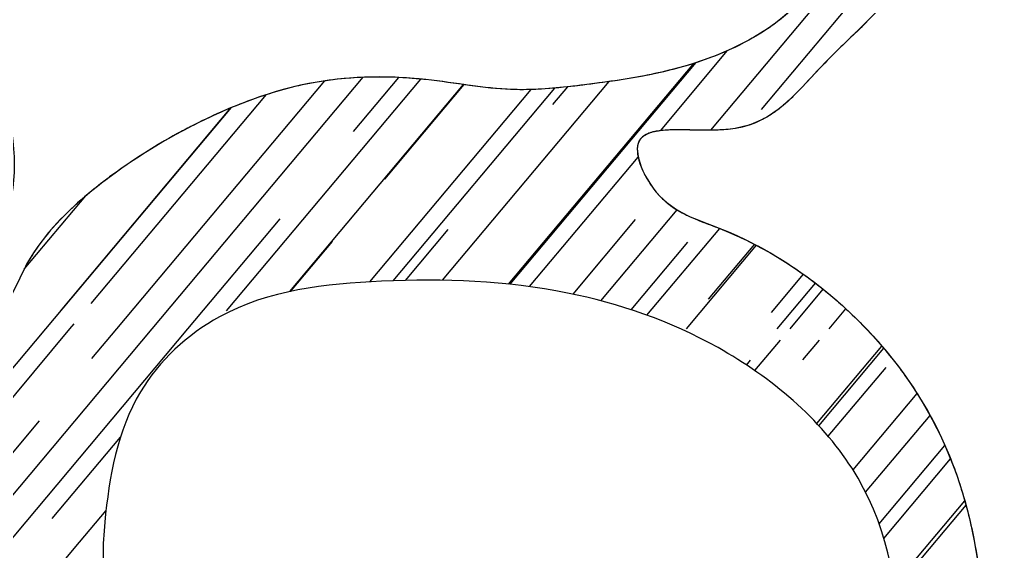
# Model space of a CAD drawing. Header units: millimetres. Extents: x 512961 to 1001058, y -961995 to -458543.
# Drawn here: x 934991.7 to 935134.3, y -884300.5 to -884222.4 of the extents above; entities that cross this region are included whole.
import ezdxf

# ---------------------------------------------------------------- set-up
doc = ezdxf.new("R2010")
doc.units = ezdxf.units.MM
doc.header["$MEASUREMENT"] = 0
doc.layers.add('填充', color=250, linetype='CONTINUOUS', lineweight=25)

msp = doc.modelspace()

# ---------------------------------------------------------------- linework, layer by layer
at = {"layer": '填充'}
for p, q in [((935093.11, -884238.64), (935110.63, -884217.77)), ((935100.55, -884235.61), (935115.52, -884217.77)), ((935085.74, -884238.71), (935095.59, -884226.97)), ((935063.46, -884261.22), (935090.62, -884228.85)), ((935063.7, -884261.25), (935090.98, -884228.73)), ((935011.16, -884267.78), (935042.12, -884230.88)), ((935022.09, -884265.12), (935050.6, -884231.14)), ((935040.69, -884238.85), (935047.35, -884230.91)), ((935005.96, -884267.78), (935036.48, -884231.4)), ((935031.34, -884262.31), (935056.83, -884231.94)), ((935045.29, -884245.82), (935056.92, -884231.96)), ((935046.52, -884260.73), (935070.23, -884232.46)), ((935053.74, -884260.66), (935078.19, -884231.51)), ((935069.95, -884234.89), (935072.15, -884232.28)), ((935002.24, -884264.05), (935027.94, -884233.42)), ((935043.1, -884260.88), (935066.77, -884232.67)), ((934995.56, -884267.78), (935022.79, -884235.33)), ((934997.7, -884265.17), (935022.71, -884235.36)), ((935066.54, -884261.59), (935082.48, -884242.6)), ((934992.39, -884259.04), (935001.41, -884248.29)), ((935077, -884263.67), (935088.19, -884250.33)), ((935016.41, -884267.78), (935029.94, -884251.66)), ((935072.92, -884262.7), (935082.1, -884251.76)), ((935048.31, -884260.68), (935054.59, -884253.2)), ((935083.76, -884265.79), (935094.45, -884253.05)), ((935031.47, -884262.29), (935037.6, -884254.98)), ((935081.45, -884264.99), (935089.77, -884255.08)), ((935092.8, -884263.43), (935099.56, -884255.38)), ((935089.57, -884267.78), (935099.84, -884255.53)), ((935102.04, -884265.37), (935106.73, -884259.78)), ((935102.84, -884267.78), (935108.47, -884261.07)), ((935104.75, -884267.78), (935109.62, -884261.97)), ((935110.47, -884267.78), (935112.94, -884264.83)), ((934983.52, -884286.36), (934999.11, -884267.78)), ((934983.9, -884281.68), (934995.56, -884267.78)), ((934984.9, -884299.08), (935011.16, -884267.78)), ((934989.39, -884299.98), (935016.41, -884267.78)), ((934999.11, -884267.78), (934999.7, -884267.07)), ((935002.3, -884272.14), (935005.96, -884267.78)), ((935099.6, -884273.91), (935103.37, -884269.43)), ((935106.64, -884272.35), (935109.09, -884269.43)), ((935108.69, -884281.68), (935118.23, -884270.31)), ((935108.99, -884282), (935118.51, -884270.64)), ((935098.38, -884273.09), (935098.97, -884272.38)), ((935110.36, -884283.54), (935118.83, -884273.44)), ((935113.99, -884288.48), (935123.4, -884277.28)), ((935115.84, -884291.74), (935125.29, -884280.47)), ((934984.11, -884293.82), (934994.62, -884281.3)), ((934996.51, -884295.6), (935006.5, -884283.69)), ((935117.83, -884296.37), (935127.47, -884284.88)), ((935118.53, -884298.52), (935128.31, -884286.87)), ((935119.98, -884305.4), (935130.39, -884292.99)), ((935120.07, -884306.16), (935130.57, -884293.65)), ((934999.74, -884299.98), (935004.4, -884294.43)), ((934985.83, -884316.55), (934999.74, -884299.98))]:
    msp.add_line(p, q, dxfattribs=at)
for points, knots in [([(935025.76, -884358.52), (935028.65, -884352.45), (935043.38, -884346.35), (935061.81, -884345.07), (935072.96, -884355.99), (935075.91, -884375.03), (935045.48, -884393.55), (935025.57, -884396.48), (934989.49, -884402.04), (935006.59, -884385.62), (935006.4, -884376.21), (935007.79, -884361.44), (934983.68, -884384.86), (934960.43, -884382.25), (934928.05, -884385.31), (934906.22, -884378.24), (934888.88, -884366.15), (934873.98, -884354.01), (934869.95, -884338.44), (934863.65, -884328.3), (934872.04, -884318.93), (934876.96, -884328.93), (934882.22, -884334.74), (934890.24, -884337.49), (934897.48, -884339.34), (934906.73, -884331.89), (934889.59, -884330.42), (934884.16, -884318.41), (934871.13, -884307.07), (934867.53, -884290.04), (934867.56, -884276.02), (934868.12, -884265.95), (934876.27, -884258.5), (934881.56, -884273.54), (934886.56, -884281.92), (934906.83, -884290.46), (934895.35, -884269.87), (934894.87, -884254.25), (934890.87, -884234.49), (934897.98, -884213.35), (934905.67, -884200.14), (934924.33, -884171.4), (934908.96, -884204.29), (934909.33, -884221.25), (934907.43, -884240.99), (934914.4, -884261.18), (934929.18, -884271.22), (934943.82, -884282.36), (934956.56, -884277.68), (934970.17, -884276.15), (934979.04, -884264.77), (934991.28, -884254.02), (934991.65, -884237.29), (934984.85, -884223.39), (934972.81, -884222.63), (934959.41, -884222.31), (934959.47, -884233.32), (934957.43, -884241.31), (934962.96, -884247.32), (934968.42, -884251.54), (934977.25, -884246.19), (934969.99, -884257.07), (934961.09, -884260.44), (934948.19, -884260.71), (934933.14, -884257.66), (934928.98, -884240.25), (934930.36, -884219.72), (934928.18, -884189.89), (934953.5, -884146.24), (934994.61, -884112.67), (935029.15, -884099.67), (935066.55, -884069.23), (935031.8, -884110.44), (935035.69, -884133.71), (935033.46, -884157.27), (935041.68, -884172.91), (935057.3, -884183.27), (935073.8, -884193.57), (935090, -884192.43), (935101.61, -884191.96), (935107.34, -884178.2), (935113.99, -884200.86), (935110.55, -884218.85), (935093.1, -884229.3), (935077.32, -884231.75), (935063.4, -884233.26), (935050.34, -884230.62), (935033.95, -884230.73), (935017.23, -884237.21), (935002.65, -884246.55), (934995.29, -884253.87), (934992.8, -884258.21)], [1355.526844, 1355.526844, 1355.526844, 1355.526844, 1372.400745, 1390.948073, 1398.050741, 1409.824909, 1433.586337, 1470.404263, 1481.780508, 1494.475116, 1505.828489, 1511.648297, 1521.48889, 1558.508165, 1580.726358, 1600.130965, 1614.650722, 1634.283256, 1645.425156, 1655.429948, 1660.662688, 1668.328576, 1674.874816, 1681.752049, 1688.632786, 1693.879778, 1701.93332, 1714.834721, 1728.17107, 1743.310806, 1756.527458, 1763.580454, 1768.658485, 1777.754104, 1790.391773, 1800.677796, 1812.767516, 1826.938686, 1846.52064, 1860.41709, 1879.943153, 1894.942657, 1912.802738, 1930.895993, 1947.219853, 1960.003158, 1982.553097, 1991.188355, 2003.612399, 2013.617734, 2024.60486, 2038.108556, 2053.115786, 2063.445065, 2072.478565, 2082.88009, 2089.440644, 2096.404622, 2102.723546, 2108.241897, 2113.248322, 2117.565347, 2129.320544, 2140.575182, 2148.962334, 2165.444451, 2177.669117, 2202.605211, 2237.727752, 2300.505756, 2323.475444, 2347.159231, 2371.021139, 2401.732902, 2414.796715, 2428.381152, 2443.520287, 2461.732517, 2475.112894, 2483.761766, 2489.660037, 2499.724815, 2515.289536, 2530.764311, 2545.874959, 2555.013427, 2565.721837, 2579.098316, 2595.53645, 2610.032472, 2622.06496, 2622.06496, 2622.06496, 2622.06496]), ([(935025.76, -884358.52), (935028.65, -884352.45), (935043.38, -884346.35), (935061.81, -884345.07), (935072.96, -884355.99), (935075.91, -884375.03), (935045.48, -884393.55), (935025.57, -884396.48), (934989.49, -884402.04), (935006.59, -884385.62), (935006.4, -884376.21), (935007.79, -884361.44), (934983.68, -884384.86), (934960.43, -884382.25), (934928.05, -884385.31), (934906.22, -884378.24), (934888.88, -884366.15), (934873.98, -884354.01), (934869.95, -884338.44), (934863.65, -884328.3), (934872.04, -884318.93), (934876.96, -884328.93), (934882.22, -884334.74), (934890.24, -884337.49), (934897.48, -884339.34), (934906.73, -884331.89), (934889.59, -884330.42), (934884.16, -884318.41), (934871.13, -884307.07), (934867.53, -884290.04), (934867.56, -884276.02), (934868.12, -884265.95), (934876.27, -884258.5), (934881.56, -884273.54), (934886.56, -884281.92), (934906.83, -884290.46), (934895.35, -884269.87), (934894.87, -884254.25), (934890.87, -884234.49), (934897.98, -884213.35), (934905.67, -884200.14), (934924.33, -884171.4), (934908.96, -884204.29), (934909.33, -884221.25), (934907.43, -884240.99), (934914.4, -884261.18), (934929.18, -884271.22), (934943.82, -884282.36), (934956.56, -884277.68), (934970.17, -884276.15), (934979.04, -884264.77), (934991.28, -884254.02), (934991.65, -884237.29), (934984.85, -884223.39), (934972.81, -884222.63), (934959.41, -884222.31), (934959.47, -884233.32), (934957.43, -884241.31), (934962.96, -884247.32), (934968.42, -884251.54), (934977.25, -884246.19), (934969.99, -884257.07), (934961.09, -884260.44), (934948.19, -884260.71), (934933.14, -884257.66), (934928.98, -884240.25), (934930.36, -884219.72), (934928.18, -884189.89), (934953.5, -884146.24), (934994.61, -884112.67), (935029.15, -884099.67), (935066.55, -884069.23), (935031.8, -884110.44), (935035.69, -884133.71), (935033.46, -884157.27), (935041.68, -884172.91), (935057.3, -884183.27), (935073.8, -884193.57), (935090, -884192.43), (935101.61, -884191.96), (935107.34, -884178.2), (935113.99, -884200.86), (935110.55, -884218.85), (935093.1, -884229.3), (935077.32, -884231.75), (935063.4, -884233.26), (935050.34, -884230.62), (935033.95, -884230.73), (935017.23, -884237.21), (935002.65, -884246.55), (934995.29, -884253.87), (934992.8, -884258.21)], [1355.526844, 1355.526844, 1355.526844, 1355.526844, 1372.400745, 1390.948073, 1398.050741, 1409.824909, 1433.586337, 1470.404263, 1481.780508, 1494.475116, 1505.828489, 1511.648297, 1521.48889, 1558.508165, 1580.726358, 1600.130965, 1614.650722, 1634.283256, 1645.425156, 1655.429948, 1660.662688, 1668.328576, 1674.874816, 1681.752049, 1688.632786, 1693.879778, 1701.93332, 1714.834721, 1728.17107, 1743.310806, 1756.527458, 1763.580454, 1768.658485, 1777.754104, 1790.391773, 1800.677796, 1812.767516, 1826.938686, 1846.52064, 1860.41709, 1879.943153, 1894.942657, 1912.802738, 1930.895993, 1947.219853, 1960.003158, 1982.553097, 1991.188355, 2003.612399, 2013.617734, 2024.60486, 2038.108556, 2053.115786, 2063.445065, 2072.478565, 2082.88009, 2089.440644, 2096.404622, 2102.723546, 2108.241897, 2113.248322, 2117.565347, 2129.320544, 2140.575182, 2148.962334, 2165.444451, 2177.669117, 2202.605211, 2237.727752, 2300.505756, 2323.475444, 2347.159231, 2371.021139, 2401.732902, 2414.796715, 2428.381152, 2443.520287, 2461.732517, 2475.112894, 2483.761766, 2489.660037, 2499.724815, 2515.289536, 2530.764311, 2545.874959, 2555.013427, 2565.721837, 2579.098316, 2595.53645, 2610.032472, 2622.06496, 2622.06496, 2622.06496, 2622.06496]), ([(935025.76, -884358.52), (935028.65, -884352.45), (935043.38, -884346.35), (935061.81, -884345.07), (935072.96, -884355.99), (935075.91, -884375.03), (935045.48, -884393.55), (935025.57, -884396.48), (934989.49, -884402.04), (935006.59, -884385.62), (935006.4, -884376.21), (935007.79, -884361.44), (934983.68, -884384.86), (934960.43, -884382.25), (934928.05, -884385.31), (934906.22, -884378.24), (934888.88, -884366.15), (934873.98, -884354.01), (934869.95, -884338.44), (934863.65, -884328.3), (934872.04, -884318.93), (934876.96, -884328.93), (934882.22, -884334.74), (934890.24, -884337.49), (934897.48, -884339.34), (934906.73, -884331.89), (934889.59, -884330.42), (934884.16, -884318.41), (934871.13, -884307.07), (934867.53, -884290.04), (934867.56, -884276.02), (934868.12, -884265.95), (934876.27, -884258.5), (934881.56, -884273.54), (934886.56, -884281.92), (934906.83, -884290.46), (934895.35, -884269.87), (934894.87, -884254.25), (934890.87, -884234.49), (934897.98, -884213.35), (934905.67, -884200.14), (934924.33, -884171.4), (934908.96, -884204.29), (934909.33, -884221.25), (934907.43, -884240.99), (934914.4, -884261.18), (934929.18, -884271.22), (934943.82, -884282.36), (934956.56, -884277.68), (934970.17, -884276.15), (934979.04, -884264.77), (934991.28, -884254.02), (934991.65, -884237.29), (934984.85, -884223.39), (934972.81, -884222.63), (934959.41, -884222.31), (934959.47, -884233.32), (934957.43, -884241.31), (934962.96, -884247.32), (934968.42, -884251.54), (934977.25, -884246.19), (934969.99, -884257.07), (934961.09, -884260.44), (934948.19, -884260.71), (934933.14, -884257.66), (934928.98, -884240.25), (934930.36, -884219.72), (934928.18, -884189.89), (934953.5, -884146.24), (934994.61, -884112.67), (935029.15, -884099.67), (935066.55, -884069.23), (935031.8, -884110.44), (935035.69, -884133.71), (935033.46, -884157.27), (935041.68, -884172.91), (935057.3, -884183.27), (935073.8, -884193.57), (935090, -884192.43), (935101.61, -884191.96), (935107.34, -884178.2), (935113.99, -884200.86), (935110.55, -884218.85), (935093.1, -884229.3), (935077.32, -884231.75), (935063.4, -884233.26), (935050.34, -884230.62), (935033.95, -884230.73), (935017.23, -884237.21), (935002.65, -884246.55), (934995.29, -884253.87), (934992.8, -884258.21)], [1355.526844, 1355.526844, 1355.526844, 1355.526844, 1372.400745, 1390.948073, 1398.050741, 1409.824909, 1433.586337, 1470.404263, 1481.780508, 1494.475116, 1505.828489, 1511.648297, 1521.48889, 1558.508165, 1580.726358, 1600.130965, 1614.650722, 1634.283256, 1645.425156, 1655.429948, 1660.662688, 1668.328576, 1674.874816, 1681.752049, 1688.632786, 1693.879778, 1701.93332, 1714.834721, 1728.17107, 1743.310806, 1756.527458, 1763.580454, 1768.658485, 1777.754104, 1790.391773, 1800.677796, 1812.767516, 1826.938686, 1846.52064, 1860.41709, 1879.943153, 1894.942657, 1912.802738, 1930.895993, 1947.219853, 1960.003158, 1982.553097, 1991.188355, 2003.612399, 2013.617734, 2024.60486, 2038.108556, 2053.115786, 2063.445065, 2072.478565, 2082.88009, 2089.440644, 2096.404622, 2102.723546, 2108.241897, 2113.248322, 2117.565347, 2129.320544, 2140.575182, 2148.962334, 2165.444451, 2177.669117, 2202.605211, 2237.727752, 2300.505756, 2323.475444, 2347.159231, 2371.021139, 2401.732902, 2414.796715, 2428.381152, 2443.520287, 2461.732517, 2475.112894, 2483.761766, 2489.660037, 2499.724815, 2515.289536, 2530.764311, 2545.874959, 2555.013427, 2565.721837, 2579.098316, 2595.53645, 2610.032472, 2622.06496, 2622.06496, 2622.06496, 2622.06496]), ([(935137.71, -884147.23), (935136.87, -884149.01), (935122.54, -884150.64), (935118.22, -884173.03), (935128.42, -884193.11), (935122.84, -884217.63), (935109.66, -884227.76), (935099.55, -884241.37), (935079.32, -884236.26), (935085.26, -884250.11), (935098.06, -884253.69), (935114.19, -884264.18), (935128.32, -884282.76), (935133.28, -884303.46), (935132.87, -884340.56), (935118.9, -884382.27), (935092.34, -884394.6), (935071.52, -884398.59), (935092.85, -884405.93), (935096.97, -884394.29), (935108.77, -884397.85), (935087.77, -884414.47), (935072.05, -884419.39), (935050.61, -884413.36), (935035.2, -884412.86), (935022.15, -884410.96), (934996.31, -884419.74), (935028.52, -884419.19), (935044.53, -884417.63), (935057.72, -884431.52), (935074.07, -884434.4), (935088.22, -884433.61), (935100.56, -884434.14), (935112.53, -884435.56), (935122.77, -884429.01), (935126.61, -884410.61), (935133.3, -884424.24), (935135.47, -884434.03), (935126.04, -884442.73), (935117.96, -884453.79), (935101.38, -884452.54), (935065.79, -884449.45), (935098.88, -884459.71), (935114.52, -884481.97), (935128.49, -884508.91), (935134.29, -884530.65), (935136.22, -884536.87), (935136.86, -884539.08)], [142.556517, 142.556517, 142.556517, 142.556517, 152.114126, 162.579931, 195.411115, 205.795148, 222.681946, 235.498823, 247.561492, 253.922599, 262.931794, 281.013669, 300.972378, 320.20618, 332.864414, 395.641155, 405.677718, 416.848669, 426.745152, 437.06119, 440.880681, 449.885202, 479.451157, 491.36401, 503.864041, 517.069377, 529.475006, 546.862859, 561.620906, 575.744274, 589.741157, 602.189897, 611.253555, 621.062007, 631.018478, 641.821262, 648.937669, 657.680535, 667.107982, 678.577425, 689.169262, 711.429637, 725.102249, 745.902892, 786.690152, 797.093703, 802.815219, 802.815219, 802.815219, 802.815219]), ([(935137.71, -884147.23), (935136.87, -884149.01), (935122.54, -884150.64), (935118.22, -884173.03), (935128.42, -884193.11), (935122.84, -884217.63), (935109.66, -884227.76), (935099.55, -884241.37), (935079.32, -884236.26), (935085.26, -884250.11), (935098.06, -884253.69), (935114.19, -884264.18), (935128.32, -884282.76), (935133.28, -884303.46), (935132.87, -884340.56), (935118.9, -884382.27), (935092.34, -884394.6), (935071.52, -884398.59), (935092.85, -884405.93), (935096.97, -884394.29), (935108.77, -884397.85), (935087.77, -884414.47), (935072.05, -884419.39), (935050.61, -884413.36), (935035.2, -884412.86), (935022.15, -884410.96), (934996.31, -884419.74), (935028.52, -884419.19), (935044.53, -884417.63), (935057.72, -884431.52), (935074.07, -884434.4), (935084.78, -884433.8), (935089.89, -884433.82), (935090.06, -884433.82)], [142.556517, 142.556517, 142.556517, 142.556517, 152.114126, 162.579931, 195.411115, 205.795148, 222.681946, 235.498823, 247.561492, 253.922599, 262.931794, 281.013669, 300.972378, 320.20618, 332.864414, 395.641155, 405.677718, 416.848669, 426.745152, 437.06119, 440.880681, 449.885202, 479.451157, 491.36401, 503.864041, 517.069377, 529.475006, 546.862859, 561.620906, 575.744274, 589.741157, 602.189897, 602.632993, 602.632993, 602.632993, 602.632993]), ([(935111.92, -884226.72), (935110.98, -884227.63), (935108.87, -884229.72), (935106.91, -884231.95), (935105.75, -884233.13)], [219.475027, 219.475027, 219.475027, 219.475027, 222.681946, 226.798053, 226.798053, 226.798053, 226.798053]), ([(935093.08, -884228), (935092.99, -884228.03), (935090.11, -884229.1), (935087.2, -884229.87), (935084.36, -884230.46)], [2530.537792, 2530.537792, 2530.537792, 2530.537792, 2530.764311, 2537.958914, 2537.958914, 2537.958914, 2537.958914]), ([(935093.08, -884228), (935092.99, -884228.03), (935090.11, -884229.1), (935087.2, -884229.87), (935084.36, -884230.46)], [2530.537792, 2530.537792, 2530.537792, 2530.537792, 2530.764311, 2537.958914, 2537.958914, 2537.958914, 2537.958914]), ([(935093.08, -884228), (935092.99, -884228.03), (935090.11, -884229.1), (935087.2, -884229.87), (935084.36, -884230.46)], [2530.537792, 2530.537792, 2530.537792, 2530.537792, 2530.764311, 2537.958914, 2537.958914, 2537.958914, 2537.958914]), ([(935093.08, -884228), (935092.99, -884228.03), (935090.11, -884229.1), (935087.2, -884229.87), (935084.36, -884230.46)], [2530.537792, 2530.537792, 2530.537792, 2530.537792, 2530.764311, 2537.958914, 2537.958914, 2537.958914, 2537.958914]), ([(935040.14, -884231), (935038.53, -884231.12), (935036.57, -884231.36), (935034.64, -884231.71), (935034.28, -884231.78)], [2575.064522, 2575.064522, 2575.064522, 2575.064522, 2579.098316, 2580.011937, 2580.011937, 2580.011937, 2580.011937]), ([(935040.14, -884231), (935038.53, -884231.12), (935036.57, -884231.36), (935034.64, -884231.71), (935034.28, -884231.78)], [2575.064522, 2575.064522, 2575.064522, 2575.064522, 2579.098316, 2580.011937, 2580.011937, 2580.011937, 2580.011937]), ([(935040.14, -884231), (935038.53, -884231.12), (935036.57, -884231.36), (935034.64, -884231.71), (935034.28, -884231.78)], [2575.064522, 2575.064522, 2575.064522, 2575.064522, 2579.098316, 2580.011937, 2580.011937, 2580.011937, 2580.011937]), ([(935040.14, -884231), (935038.53, -884231.12), (935036.57, -884231.36), (935034.64, -884231.71), (935034.28, -884231.78)], [2575.064522, 2575.064522, 2575.064522, 2575.064522, 2579.098316, 2580.011937, 2580.011937, 2580.011937, 2580.011937]), ([(935057.87, -884232.09), (935055.7, -884231.79), (935052.76, -884231.34), (935049.8, -884231.07), (935049.03, -884231.01)], [2560.222279, 2560.222279, 2560.222279, 2560.222279, 2565.721837, 2567.643401, 2567.643401, 2567.643401, 2567.643401]), ([(935057.87, -884232.09), (935055.7, -884231.79), (935052.76, -884231.34), (935049.8, -884231.07), (935049.03, -884231.01)], [2560.222279, 2560.222279, 2560.222279, 2560.222279, 2565.721837, 2567.643401, 2567.643401, 2567.643401, 2567.643401]), ([(935057.87, -884232.09), (935055.7, -884231.79), (935052.76, -884231.34), (935049.8, -884231.07), (935049.03, -884231.01)], [2560.222279, 2560.222279, 2560.222279, 2560.222279, 2565.721837, 2567.643401, 2567.643401, 2567.643401, 2567.643401]), ([(935057.87, -884232.09), (935055.7, -884231.79), (935052.76, -884231.34), (935049.8, -884231.07), (935049.03, -884231.01)], [2560.222279, 2560.222279, 2560.222279, 2560.222279, 2565.721837, 2567.643401, 2567.643401, 2567.643401, 2567.643401]), ([(935084.36, -884230.46), (935081.24, -884231.1), (935077.3, -884231.66), (935073.37, -884232.14), (935072.58, -884232.23)], [2537.958914, 2537.958914, 2537.958914, 2537.958914, 2545.874959, 2547.853743, 2547.853743, 2547.853743, 2547.853743]), ([(935084.36, -884230.46), (935081.24, -884231.1), (935077.3, -884231.66), (935073.37, -884232.14), (935072.58, -884232.23)], [2537.958914, 2537.958914, 2537.958914, 2537.958914, 2545.874959, 2547.853743, 2547.853743, 2547.853743, 2547.853743]), ([(935084.36, -884230.46), (935081.24, -884231.1), (935077.3, -884231.66), (935073.37, -884232.14), (935072.58, -884232.23)], [2537.958914, 2537.958914, 2537.958914, 2537.958914, 2545.874959, 2547.853743, 2547.853743, 2547.853743, 2547.853743]), ([(935084.36, -884230.46), (935081.24, -884231.1), (935077.3, -884231.66), (935073.37, -884232.14), (935072.58, -884232.23)], [2537.958914, 2537.958914, 2537.958914, 2537.958914, 2545.874959, 2547.853743, 2547.853743, 2547.853743, 2547.853743]), ([(935072.58, -884232.23), (935069.73, -884232.55), (935066.78, -884232.78), (935063.84, -884232.67), (935063.73, -884232.66)], [2547.853743, 2547.853743, 2547.853743, 2547.853743, 2555.013427, 2555.274864, 2555.274864, 2555.274864, 2555.274864]), ([(935072.58, -884232.23), (935069.73, -884232.55), (935066.78, -884232.78), (935063.84, -884232.67), (935063.73, -884232.66)], [2547.853743, 2547.853743, 2547.853743, 2547.853743, 2555.013427, 2555.274864, 2555.274864, 2555.274864, 2555.274864]), ([(935072.58, -884232.23), (935069.73, -884232.55), (935066.78, -884232.78), (935063.84, -884232.67), (935063.73, -884232.66)], [2547.853743, 2547.853743, 2547.853743, 2547.853743, 2555.013427, 2555.274864, 2555.274864, 2555.274864, 2555.274864]), ([(935072.58, -884232.23), (935069.73, -884232.55), (935066.78, -884232.78), (935063.84, -884232.67), (935063.73, -884232.66)], [2547.853743, 2547.853743, 2547.853743, 2547.853743, 2555.013427, 2555.274864, 2555.274864, 2555.274864, 2555.274864]), ([(935025.74, -884234.18), (935022.7, -884235.28), (935019.07, -884236.92), (935015.55, -884238.78), (935014.92, -884239.13)], [2587.433059, 2587.433059, 2587.433059, 2587.433059, 2595.53645, 2597.327888, 2597.327888, 2597.327888, 2597.327888]), ([(935025.74, -884234.18), (935022.7, -884235.28), (935019.07, -884236.92), (935015.55, -884238.78), (935014.92, -884239.13)], [2587.433059, 2587.433059, 2587.433059, 2587.433059, 2595.53645, 2597.327888, 2597.327888, 2597.327888, 2597.327888]), ([(935025.74, -884234.18), (935022.7, -884235.28), (935019.07, -884236.92), (935015.55, -884238.78), (935014.92, -884239.13)], [2587.433059, 2587.433059, 2587.433059, 2587.433059, 2595.53645, 2597.327888, 2597.327888, 2597.327888, 2597.327888]), ([(935025.74, -884234.18), (935022.7, -884235.28), (935019.07, -884236.92), (935015.55, -884238.78), (935014.92, -884239.13)], [2587.433059, 2587.433059, 2587.433059, 2587.433059, 2595.53645, 2597.327888, 2597.327888, 2597.327888, 2597.327888]), ([(935096.74, -884238.38), (935096.72, -884238.38), (935096.26, -884238.46), (935095.78, -884238.51), (935095.31, -884238.55)], [235.465147, 235.465147, 235.465147, 235.465147, 235.498823, 236.490359, 236.490359, 236.490359, 236.490359]), ([(935082.5, -884240.47), (935082.48, -884240.51), (935082.46, -884240.57), (935082.45, -884240.63), (935082.44, -884240.64)], [247.3879313, 247.3879313, 247.3879313, 247.3879313, 247.5614917, 247.5944863, 247.5944863, 247.5944863, 247.5944863]), ([(935004.93, -884245.5), (935004.04, -884246.17), (935001.72, -884247.97), (934999.54, -884249.9), (934998.25, -884251.18)], [2607.222717, 2607.222717, 2607.222717, 2607.222717, 2610.032472, 2614.643839, 2614.643839, 2614.643839, 2614.643839]), ([(935004.93, -884245.5), (935004.04, -884246.17), (935001.72, -884247.97), (934999.54, -884249.9), (934998.25, -884251.18)], [2607.222717, 2607.222717, 2607.222717, 2607.222717, 2610.032472, 2614.643839, 2614.643839, 2614.643839, 2614.643839]), ([(935004.93, -884245.5), (935004.04, -884246.17), (935001.72, -884247.97), (934999.54, -884249.9), (934998.25, -884251.18)], [2607.222717, 2607.222717, 2607.222717, 2607.222717, 2610.032472, 2614.643839, 2614.643839, 2614.643839, 2614.643839]), ([(935004.93, -884245.5), (935004.04, -884246.17), (935001.72, -884247.97), (934999.54, -884249.9), (934998.25, -884251.18)], [2607.222717, 2607.222717, 2607.222717, 2607.222717, 2610.032472, 2614.643839, 2614.643839, 2614.643839, 2614.643839]), ([(935084.76, -884247.28), (935084.88, -884247.43), (935085.11, -884247.72), (935085.35, -884247.99), (935085.47, -884248.12)], [253.4964193, 253.4964193, 253.4964193, 253.4964193, 253.9225991, 254.3172304, 254.3172304, 254.3172304, 254.3172304]), ([(935091.72, -884252.01), (935092.63, -884252.37), (935093.59, -884252.72), (935094.54, -884253.09), (935094.57, -884253.1)], [260.45202, 260.45202, 260.45202, 260.45202, 262.931794, 263.025774, 263.025774, 263.025774, 263.025774]), ([(934992.8, -884258.21), (934988.31, -884267.29), (934980.53, -884283.01), (934987.11, -884305.06), (934984.28, -884324.75), (934999.77, -884333.85), (935015.65, -884338.27), (935026.76, -884333.84), (935032.4, -884331.6)], [0, 0, 0, 0, 24.215629, 41.932852, 56.956991, 68.259899, 82.632707, 97.394595, 97.394595, 97.394595, 97.394595]), ([(935104.86, -884358.19), (935111.46, -884345.1), (935124.17, -884319.41), (935116.78, -884287.37), (935095.52, -884269.44), (935070.48, -884260.96), (935046.05, -884260.11), (935022.68, -884262.71), (935007.02, -884277.24), (935004.24, -884292.86), (935003.59, -884305.68), (935010.14, -884315.41), (935026.57, -884311.66), (935042.51, -884316.49), (935050.66, -884302.39), (935046.53, -884323.41), (935038.17, -884326.58), (935033.81, -884330.25), (935032.4, -884331.6)], [0, 0, 0, 0, 35.44761, 57.622626, 78.619972, 97.550741, 120.419727, 140.798257, 154.188444, 170.785122, 179.047176, 186.325279, 196.048425, 217.854324, 219.604786, 231.025825, 240.985487, 245.846845, 245.846845, 245.846845, 245.846845]), ([(935104.86, -884358.19), (935111.46, -884345.1), (935124.17, -884319.41), (935116.78, -884287.37), (935095.52, -884269.44), (935070.48, -884260.96), (935046.05, -884260.11), (935022.68, -884262.71), (935007.02, -884277.24), (935004.24, -884292.86), (935003.59, -884305.68), (935010.14, -884315.41), (935026.57, -884311.66), (935042.51, -884316.49), (935050.66, -884302.39), (935046.53, -884323.41), (935038.17, -884326.58), (935033.81, -884330.25), (935032.4, -884331.6)], [0, 0, 0, 0, 35.44761, 57.622626, 78.619972, 97.550741, 120.419727, 140.798257, 154.188444, 170.785122, 179.047176, 186.325279, 196.048425, 217.854324, 219.604786, 231.025825, 240.985487, 245.846845, 245.846845, 245.846845, 245.846845]), ([(935110.45, -884262.65), (935111.22, -884263.29), (935112.23, -884264.18), (935113.22, -884265.09), (935113.47, -884265.33)], [278.517219, 278.517219, 278.517219, 278.517219, 281.013669, 281.862433, 281.862433, 281.862433, 281.862433]), ([(935126.9, -884283.61), (935126.92, -884283.66), (935127.36, -884284.59), (935127.77, -884285.53), (935128.13, -884286.43)], [300.838189, 300.838189, 300.838189, 300.838189, 300.972378, 303.401335, 303.401335, 303.401335, 303.401335]), ([(935131.7, -884298.54), (935132.18, -884301.02), (935132.74, -884305.03), (935132.98, -884309.02), (935133.03, -884310.54)], [313.911872, 313.911872, 313.911872, 313.911872, 320.20618, 324.043801, 324.043801, 324.043801, 324.043801])]:
    msp.add_open_spline(points, degree=3, knots=knots, dxfattribs=at)
for points in [[(935066.74, -884085.41), (935069.93, -884081.94), (935078.85, -884098.74), (935100.5, -884108.93), (935113.75, -884109.18), (935128.78, -884103.07), (935134.4, -884088.88), (935138.72, -884100.53), (935148.14, -884109.43), (935165.21, -884112.49), (935177.95, -884106.89), (935188.14, -884100.02), (935194, -884093.14), (935201.13, -884082.2), (935207.76, -884096.96), (935212.85, -884125.22), (935212.6, -884144.31), (935204.95, -884161.88), (935194, -884171.55), (935183.04, -884173.59), (935166.99, -884171.3), (935162.41, -884161.37), (935155.27, -884149.4), (935146.61, -884143.8), (935137.75, -884146.58), (935145.08, -884156.18), (935145.59, -884162.19), (935145.59, -884183.74), (935144.08, -884197.78), (935143.08, -884213.32), (935151.1, -884227.35), (935168.44, -884240.53), (935184.52, -884242.54), (935184.52, -884246.15), (935171.65, -884250.17), (935149.01, -884275.58), (935137.67, -884291.12), (935136.37, -884310.22), (935143.24, -884349.61), (935156.93, -884372.09), (935175.19, -884390.66), (935183.99, -884393.6), (935177.8, -884393.92), (935168.02, -884393.92), (935171.28, -884399.79), (935181.71, -884410.54), (935192.14, -884414.77), (935204.21, -884414.77), (935217.25, -884414.45), (935230.62, -884411.84), (935246.27, -884410.86), (935255.4, -884410.86), (935263.23, -884413.14), (935268.77, -884415.42), (935269.1, -884418.68), (935261.27, -884414.45), (935247.25, -884414.12), (935233.88, -884417.05), (935220.19, -884424.87), (935197.69, -884433.34), (935186.93, -884436.28), (935170.3, -884434.32), (935159.22, -884429.11), (935146.83, -884420.31), (935144.87, -884411.52), (935139.33, -884417.7), (935139, -884434.32), (935146.17, -884448.33), (935158.89, -884454.52), (935177.8, -884455.82), (935192.8, -884451.26), (935170.34, -884470.78), (935156.89, -884497.01), (935144.75, -884516.68), (935136.86, -884539.08), (935137.22, -884569.41), (935169.61, -884626.74), (935183.68, -884634.03), (935207.64, -884646.52), (935223.79, -884649.12), (935239.93, -884650.68), (935256.08, -884651.2), (935213.37, -884670.98), (935199.3, -884648.08), (935179.51, -884637.67), (935162.32, -884637.15), (935145.13, -884643.91), (935143.57, -884655.88), (935143.05, -884669.94), (935151.38, -884672.02), (935159.2, -884674.1), (935167.53, -884664.21), (935171.7, -884661.61), (935184.72, -884668.9), (935188.37, -884685.03), (935172.74, -884711.58), (935159.2, -884731.35), (935147.22, -884753.73), (935141.06, -884782.27), (935143.41, -884813.31), (935161.77, -884842), (935169.77, -884868.81), (935178.24, -884875.86), (935166.01, -884871.63), (935154.24, -884877.74), (935147.65, -884889.5), (935149.06, -884902.2), (935160.36, -884911.6), (935166.95, -884908.31), (935174.95, -884896.55), (935183.42, -884893.26), (935208.37, -884897.02), (935218.72, -884910.66), (935220.13, -884923.83), (935205.54, -884928.06), (935174.03, -884950.24), (935173.18, -884969.79), (935173.6, -884982.11), (935183.38, -884995.28), (935200.4, -885000.38), (935219.53, -884997.41), (935223.36, -884991.03), (935224.21, -884975.31), (935217.41, -884966.39), (935208.05, -884974.89), (935204.22, -884972.34), (935195.29, -884960.44), (935199.97, -884948.54), (935216.98, -884940.04), (935242.5, -884946.84), (935255.26, -884965.11), (935257.8, -884985.51), (935248.02, -885005.48), (935235.69, -885015.68), (935218.25, -885020.78), (935213.15, -885018.66), (935206.78, -885004.21), (935195.29, -884995.71), (935176.16, -884991.03), (935157.02, -884994.01), (935142.99, -885005.06), (935141.54, -885053.07), (935157.45, -885073.47), (935168.5, -885069.65), (935168.93, -885057.32), (935162.97, -885041.6), (935156.59, -885027.15), (935161.7, -885020.78), (935185.94, -885014.41), (935200.82, -885032.25), (935188.06, -885048.83), (935159.57, -885091.32), (935159.57, -885113.98), (935161.71, -885134.51), (935168.98, -885152.9), (935170.49, -885154.85), (935161.03, -885152.88), (935153.12, -885149.91), (935147.46, -885149.77), (935137.49, -885152.6)], [(935066.74, -884085.41), (935060.05, -884107.97), (935065.07, -884157.81), (935081.51, -884172.01), (935092.94, -884174.52), (935101.57, -884172.29), (935106.59, -884165.89), (935111.33, -884150.85), (935121.64, -884145), (935132.79, -884143.33), (935137.71, -884146.47), (935126.08, -884152.13), (935120.74, -884163.43), (935125.63, -884202.35), (935122.51, -884214.36), (935109.16, -884229.49), (935096.69, -884238.39), (935082.45, -884240.61), (935085.12, -884247.72), (935094.47, -884253.06), (935112.72, -884264.63), (935126.96, -884283.76), (935132.75, -884306), (935132.75, -884321.12), (935102.01, -884389.54), (935091.02, -884394.35), (935078.65, -884399.38), (935090.1, -884402.35), (935100.63, -884395.95), (935104.98, -884397.32), (935098.34, -884405.79), (935064.74, -884416.7), (935050.77, -884414), (935035.89, -884412.65), (935020.12, -884412.65), (935006.14, -884417.6), (935026.88, -884418.95), (935044.46, -884420.31), (935058.43, -884429.77), (935074.66, -884433.82), (935089.54, -884433.82), (935100.36, -884434.27), (935112.08, -884434.27), (935121.54, -884427.06), (935127.85, -884415.8), (935132.36, -884423.01), (935133.71, -884433.37), (935126.95, -884442.38), (935117.03, -884451.84), (935104.41, -884452.74), (935077.82, -884452.29), (935092.69, -884459.04), (935110.27, -884476.61), (935131.39, -884520.53), (935134.89, -884532.46), (935139.25, -884550.21), (935128.13, -884592.52)], [(934992.8, -884258.21), (934983.53, -884285.62), (934985.7, -884306.68), (934987.86, -884324.5), (934998.66, -884332.6), (935015.42, -884336.38), (935032.4, -884331.6)]]:
    msp.add_spline(points, degree=3, dxfattribs=at)
for points in [[(935104.94, -884221), (935104.2, -884221.69), (935103.42, -884222.33), (935102.6, -884222.94)], [(935104.94, -884221), (935104.2, -884221.69), (935103.42, -884222.33), (935102.6, -884222.94)], [(935104.94, -884221), (935104.2, -884221.69), (935103.42, -884222.33), (935102.6, -884222.94)], [(935104.94, -884221), (935104.2, -884221.69), (935103.42, -884222.33), (935102.6, -884222.94)], [(935116.6, -884222.12), (935115.09, -884223.68), (935113.49, -884225.18), (935111.92, -884226.72)], [(935102.6, -884222.94), (935101.37, -884223.86), (935100.06, -884224.68), (935098.7, -884225.43)], [(935102.6, -884222.94), (935101.37, -884223.86), (935100.06, -884224.68), (935098.7, -884225.43)], [(935102.6, -884222.94), (935101.37, -884223.86), (935100.06, -884224.68), (935098.7, -884225.43)], [(935102.6, -884222.94), (935101.37, -884223.86), (935100.06, -884224.68), (935098.7, -884225.43)], [(935098.7, -884225.43), (935096.89, -884226.42), (935094.99, -884227.28), (935093.08, -884228)], [(935098.7, -884225.43), (935096.89, -884226.42), (935094.99, -884227.28), (935093.08, -884228)], [(935098.7, -884225.43), (935096.89, -884226.42), (935094.99, -884227.28), (935093.08, -884228)], [(935098.7, -884225.43), (935096.89, -884226.42), (935094.99, -884227.28), (935093.08, -884228)], [(935049.03, -884231.01), (935046.07, -884230.79), (935043.09, -884230.77), (935040.14, -884231)], [(935049.03, -884231.01), (935046.07, -884230.79), (935043.09, -884230.77), (935040.14, -884231)], [(935049.03, -884231.01), (935046.07, -884230.79), (935043.09, -884230.77), (935040.14, -884231)], [(935049.03, -884231.01), (935046.07, -884230.79), (935043.09, -884230.77), (935040.14, -884231)], [(935034.28, -884231.78), (935031.38, -884232.34), (935028.53, -884233.16), (935025.74, -884234.18)], [(935034.28, -884231.78), (935031.38, -884232.34), (935028.53, -884233.16), (935025.74, -884234.18)], [(935034.28, -884231.78), (935031.38, -884232.34), (935028.53, -884233.16), (935025.74, -884234.18)], [(935034.28, -884231.78), (935031.38, -884232.34), (935028.53, -884233.16), (935025.74, -884234.18)], [(935063.73, -884232.66), (935061.78, -884232.58), (935059.82, -884232.35), (935057.87, -884232.09)], [(935063.73, -884232.66), (935061.78, -884232.58), (935059.82, -884232.35), (935057.87, -884232.09)], [(935063.73, -884232.66), (935061.78, -884232.58), (935059.82, -884232.35), (935057.87, -884232.09)], [(935063.73, -884232.66), (935061.78, -884232.58), (935059.82, -884232.35), (935057.87, -884232.09)], [(935105.75, -884233.13), (935105.38, -884233.51), (935104.99, -884233.88), (935104.6, -884234.25)], [(935103.54, -884235.17), (935103.24, -884235.42), (935102.93, -884235.65), (935102.62, -884235.88)], [(935104.6, -884234.25), (935104.26, -884234.56), (935103.9, -884234.87), (935103.54, -884235.17)], [(935101.15, -884236.82), (935100.86, -884236.98), (935100.56, -884237.14), (935100.26, -884237.28)], [(935101.82, -884236.42), (935101.6, -884236.56), (935101.38, -884236.69), (935101.15, -884236.82)], [(935102.62, -884235.88), (935102.36, -884236.07), (935102.09, -884236.25), (935101.82, -884236.42)], [(935097.75, -884238.17), (935097.42, -884238.25), (935097.08, -884238.32), (935096.74, -884238.38)], [(935098.54, -884237.95), (935098.28, -884238.03), (935098.02, -884238.11), (935097.75, -884238.17)], [(935099.53, -884237.6), (935099.21, -884237.73), (935098.88, -884237.85), (935098.54, -884237.95)], [(935100.26, -884237.28), (935100.02, -884237.39), (935099.78, -884237.5), (935099.53, -884237.6)], [(935014.92, -884239.13), (935011.43, -884241.03), (935008.08, -884243.16), (935004.93, -884245.5)], [(935014.92, -884239.13), (935011.43, -884241.03), (935008.08, -884243.16), (935004.93, -884245.5)], [(935014.92, -884239.13), (935011.43, -884241.03), (935008.08, -884243.16), (935004.93, -884245.5)], [(935014.92, -884239.13), (935011.43, -884241.03), (935008.08, -884243.16), (935004.93, -884245.5)], [(935083.08, -884239.64), (935083.04, -884239.67), (935083, -884239.71), (935082.96, -884239.75)], [(935083.19, -884239.55), (935083.15, -884239.58), (935083.12, -884239.61), (935083.08, -884239.64)], [(935083.33, -884239.45), (935083.28, -884239.48), (935083.23, -884239.52), (935083.19, -884239.55)], [(935083.5, -884239.34), (935083.44, -884239.38), (935083.38, -884239.41), (935083.33, -884239.45)], [(935083.75, -884239.21), (935083.66, -884239.25), (935083.58, -884239.3), (935083.5, -884239.34)], [(935084.02, -884239.1), (935083.93, -884239.13), (935083.84, -884239.17), (935083.75, -884239.21)], [(935084.4, -884238.97), (935084.27, -884239.01), (935084.14, -884239.05), (935084.02, -884239.1)], [(935084.89, -884238.85), (935084.72, -884238.88), (935084.56, -884238.92), (935084.4, -884238.97)], [(935085.56, -884238.73), (935085.33, -884238.77), (935085.11, -884238.8), (935084.89, -884238.85)], [(935086.72, -884238.63), (935086.31, -884238.65), (935085.93, -884238.69), (935085.56, -884238.73)], [(935088.27, -884238.59), (935087.73, -884238.59), (935087.21, -884238.6), (935086.72, -884238.63)], [(935092.36, -884238.64), (935090.96, -884238.64), (935089.56, -884238.59), (935088.27, -884238.59)], [(935094.18, -884238.62), (935093.58, -884238.64), (935092.97, -884238.65), (935092.36, -884238.64)], [(935095.31, -884238.55), (935094.94, -884238.58), (935094.56, -884238.6), (935094.18, -884238.62)], [(935082.36, -884241.1), (935082.35, -884241.16), (935082.35, -884241.22), (935082.34, -884241.29)], [(935082.38, -884240.95), (935082.37, -884241), (935082.36, -884241.05), (935082.36, -884241.1)], [(935082.41, -884240.77), (935082.4, -884240.83), (935082.39, -884240.89), (935082.38, -884240.95)], [(935082.44, -884240.64), (935082.43, -884240.68), (935082.42, -884240.73), (935082.41, -884240.77)], [(935082.55, -884240.35), (935082.53, -884240.39), (935082.51, -884240.43), (935082.5, -884240.47)], [(935082.63, -884240.19), (935082.6, -884240.24), (935082.57, -884240.29), (935082.55, -884240.35)], [(935082.69, -884240.08), (935082.67, -884240.12), (935082.65, -884240.16), (935082.63, -884240.19)], [(935082.77, -884239.97), (935082.74, -884240.01), (935082.72, -884240.04), (935082.69, -884240.08)], [(935082.87, -884239.85), (935082.84, -884239.89), (935082.8, -884239.93), (935082.77, -884239.97)], [(935082.96, -884239.75), (935082.93, -884239.78), (935082.9, -884239.81), (935082.87, -884239.85)], [(935082.34, -884241.29), (935082.34, -884241.37), (935082.34, -884241.45), (935082.34, -884241.54)], [(935082.34, -884241.54), (935082.34, -884241.65), (935082.35, -884241.75), (935082.36, -884241.86)], [(935082.36, -884241.86), (935082.37, -884241.98), (935082.38, -884242.09), (935082.4, -884242.21)], [(935082.4, -884242.21), (935082.45, -884242.54), (935082.54, -884242.89), (935082.64, -884243.24)], [(935082.64, -884243.24), (935082.72, -884243.49), (935082.8, -884243.73), (935082.9, -884243.98)], [(935082.9, -884243.98), (935083, -884244.25), (935083.12, -884244.51), (935083.24, -884244.78)], [(935083.24, -884244.78), (935083.53, -884245.38), (935083.87, -884245.98), (935084.25, -884246.55)], [(935084.25, -884246.55), (935084.41, -884246.8), (935084.58, -884247.04), (935084.76, -884247.28)], [(935085.47, -884248.12), (935085.65, -884248.32), (935085.84, -884248.51), (935086.04, -884248.7)], [(935086.04, -884248.7), (935086.29, -884248.94), (935086.55, -884249.16), (935086.82, -884249.38)], [(935086.82, -884249.38), (935087.03, -884249.54), (935087.24, -884249.7), (935087.46, -884249.85)], [(935087.46, -884249.85), (935087.72, -884250.04), (935087.99, -884250.21), (935088.27, -884250.38)], [(935088.27, -884250.38), (935088.5, -884250.52), (935088.73, -884250.65), (935088.97, -884250.77)], [(935088.97, -884250.77), (935089.24, -884250.92), (935089.51, -884251.05), (935089.78, -884251.18)], [(934998.25, -884251.18), (934996.88, -884252.56), (934995.6, -884254.03), (934994.44, -884255.66)], [(934998.25, -884251.18), (934996.88, -884252.56), (934995.6, -884254.03), (934994.44, -884255.66)], [(934998.25, -884251.18), (934996.88, -884252.56), (934995.6, -884254.03), (934994.44, -884255.66)], [(934998.25, -884251.18), (934996.88, -884252.56), (934995.6, -884254.03), (934994.44, -884255.66)], [(935089.78, -884251.18), (935090.42, -884251.48), (935091.06, -884251.75), (935091.72, -884252.01)], [(935094.57, -884253.1), (935095.74, -884253.57), (935096.89, -884254.07), (935098.02, -884254.61)], [(935098.02, -884254.61), (935098.95, -884255.06), (935099.88, -884255.54), (935100.79, -884256.04)], [(934994.44, -884255.66), (934993.86, -884256.47), (934993.32, -884257.32), (934992.8, -884258.21)], [(934994.44, -884255.66), (934993.86, -884256.47), (934993.32, -884257.32), (934992.8, -884258.21)], [(934994.44, -884255.66), (934993.86, -884256.47), (934993.32, -884257.32), (934992.8, -884258.21)], [(934994.44, -884255.66), (934993.86, -884256.47), (934993.32, -884257.32), (934992.8, -884258.21)], [(935100.79, -884256.04), (935101.75, -884256.56), (935102.69, -884257.12), (935103.62, -884257.7)], [(935103.62, -884257.7), (935104.69, -884258.37), (935105.75, -884259.08), (935106.78, -884259.82)], [(935106.78, -884259.82), (935108.04, -884260.72), (935109.26, -884261.66), (935110.45, -884262.65)], [(935113.47, -884265.33), (935115.57, -884267.31), (935117.54, -884269.43), (935119.36, -884271.67)], [(935119.36, -884271.67), (935120.14, -884272.63), (935120.89, -884273.62), (935121.61, -884274.63)], [(935121.61, -884274.63), (935122.26, -884275.54), (935122.89, -884276.47), (935123.49, -884277.42)], [(935123.49, -884277.42), (935124.04, -884278.29), (935124.57, -884279.19), (935125.08, -884280.09)], [(935125.08, -884280.09), (935125.73, -884281.24), (935126.33, -884282.42), (935126.9, -884283.61)], [(935128.13, -884286.43), (935128.64, -884287.66), (935129.1, -884288.91), (935129.52, -884290.17)], [(935129.52, -884290.17), (935130.01, -884291.64), (935130.44, -884293.13), (935130.82, -884294.63)], [(935130.82, -884294.63), (935131.16, -884295.92), (935131.45, -884297.23), (935131.7, -884298.54)]]:
    msp.add_open_spline(points, degree=3, dxfattribs=at)

doc.saveas('drawing.dxf')
